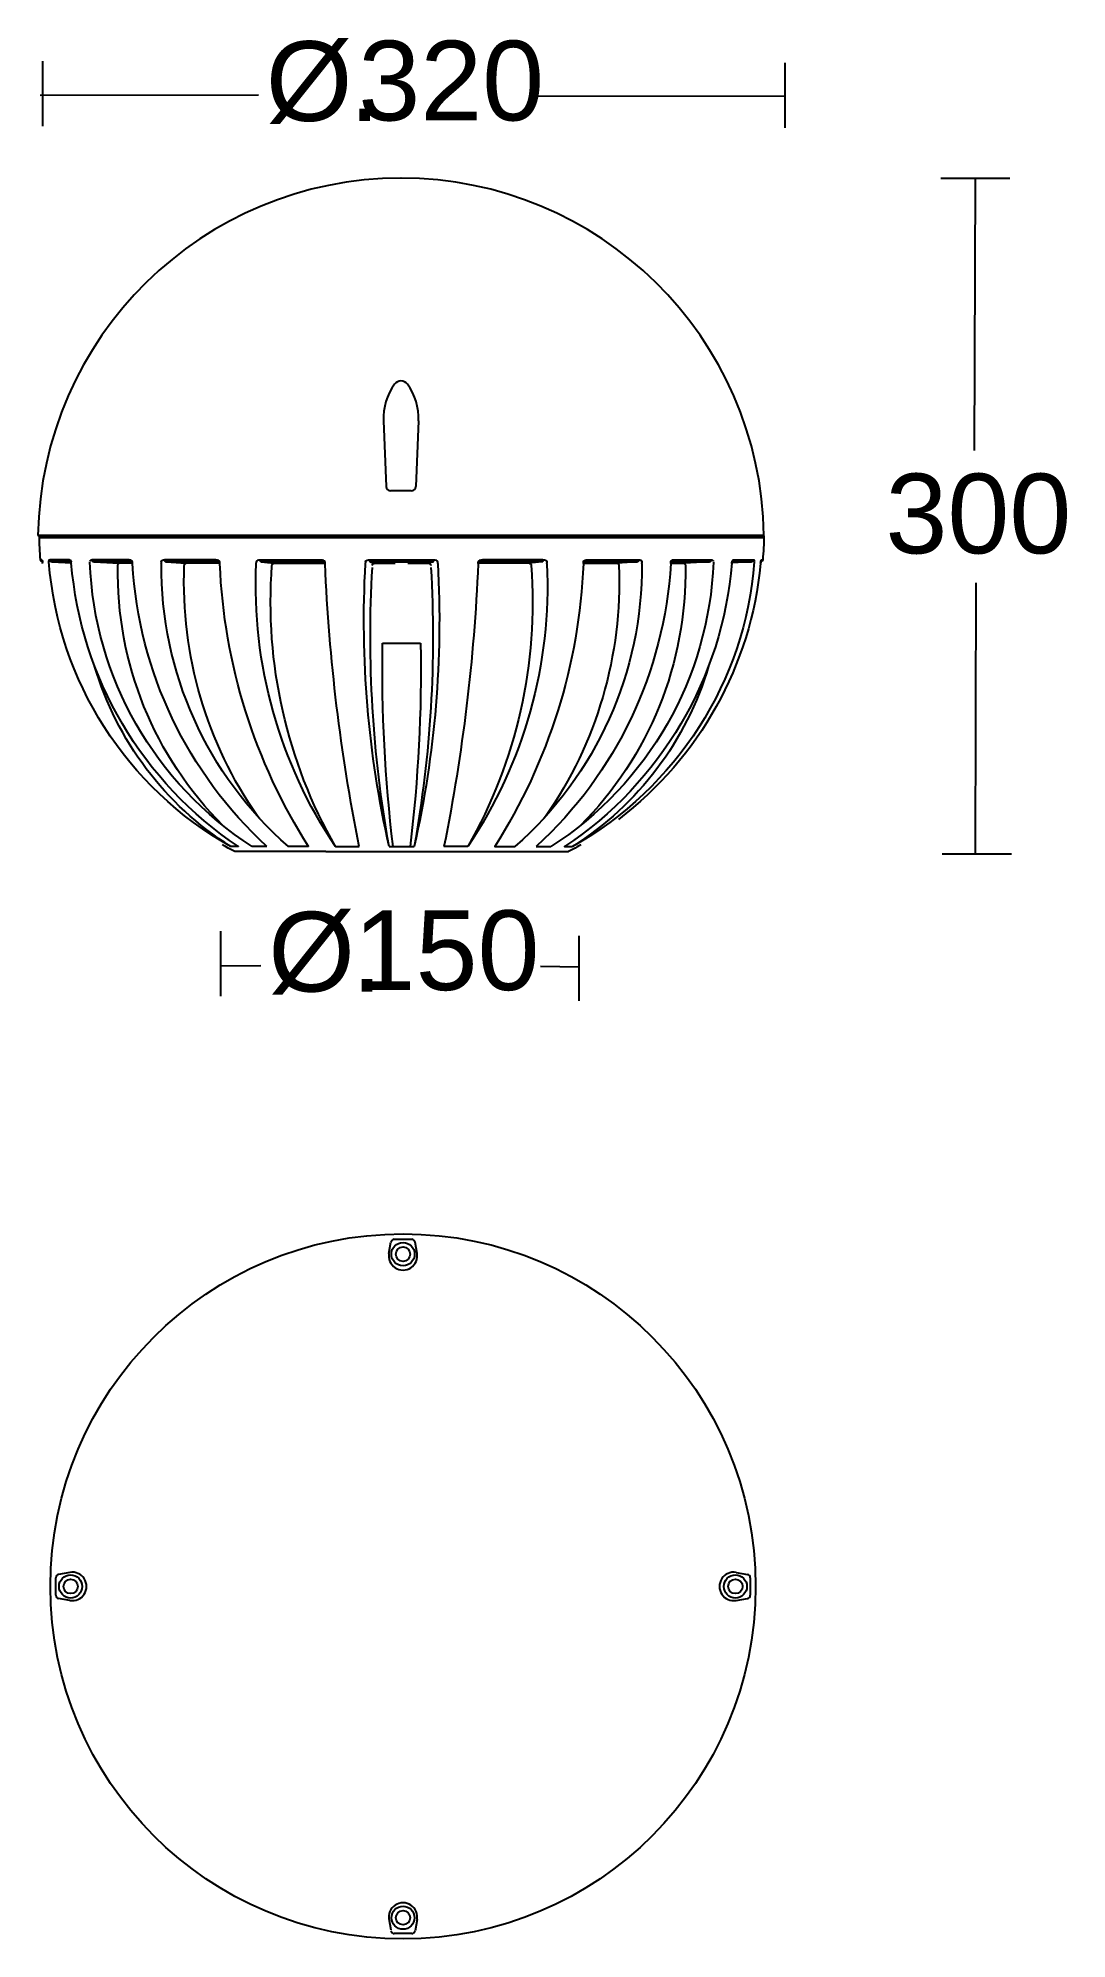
# Model space of a CAD drawing. Extents: x 1 to 154, y 1 to 284.
import ezdxf

# ---------------------------------------------------------------- set-up
doc = ezdxf.new("R2010")
doc.units = 0
doc.layers.add('LIVELLO_1', color=160, linetype='Continuous')
doc.styles.add('STD', font='txt')

# ---------------------------------------------------------------- blocks, each defined once
blk = doc.blocks.new('AI9-BLK1')
at = {"layer": 'LIVELLO_1', "color": 7}
for p, q in [((-75.42, 137.77), (-75.42, 128.08)), ((35.13, 137.52), (35.13, 127.84)), ((-75.8, 132.7), (-43.27, 132.75)), ((-1.64, 132.63), (35.16, 132.54)), ((-22.02, 120.35), (-22.06, 120.35)), ((58.36, 120.36), (68.67, 120.36)), ((63.48, 120.12), (63.34, 79.76)), ((-19.44, 84.18), (-19.83, 74.41)), ((-20.5, 73.76), (-23.58, 73.76)), ((-75.91, 67.07), (32.02, 67.07)), ((-75.91, 67.07), (32.02, 67.07)), ((-75.91, 66.79), (32.02, 66.79)), ((-75.91, 66.79), (32.02, 66.79)), ((-75.53, 63.48), (-75.73, 63.48)), ((-75.48, 63.35), (-75.46, 63.29)), ((-75.43, 63.05), (-75.44, 63.19)), ((-75.42, 62.91), (-75.43, 63.06)), ((-75.42, 62.91), (-75.43, 63.05)), ((-71.44, 63.48), (-74.36, 63.48)), ((-71.16, 63.17), (-74.05, 63.17)), ((-74.05, 63.17), (-74, 63.17)), ((-74, 63.17), (-71.14, 63.02)), ((-71.15, 63.05), (-71.16, 63.19)), ((-71.13, 62.91), (-71.15, 63.05)), ((-62.52, 63.48), (-68.07, 63.48)), ((-62.06, 63.17), (-67.8, 63.17)), ((-67.8, 63.17), (-67.75, 63.17)), ((-67.75, 63.17), (-64.04, 62.96)), ((-62.04, 62.96), (-64.04, 62.96)), ((-62.05, 63.05), (-62.06, 63.19)), ((-62.04, 62.91), (-62.05, 63.05)), ((-57.74, 63.19), (-57.74, 63.05)), ((-57.73, 62.91), (-57.74, 63.05)), ((-49.62, 63.48), (-57.26, 63.48)), ((-49.04, 63.17), (-57.05, 63.17)), ((-57.05, 63.17), (-57.02, 63.17)), ((-57.02, 63.17), (-54.07, 62.96)), ((-49.02, 62.96), (-54.07, 62.96)), ((-49.03, 63.05), (-49.04, 63.19)), ((-49.02, 62.91), (-49.03, 63.05)), ((-43.59, 63.19), (-43.59, 63.05)), ((-43.59, 62.91), (-43.59, 63.05)), ((-42.87, 63.17), (-33.36, 63.17)), ((-42.87, 63.17), (-42.85, 63.17)), ((-42.85, 63.17), (-40.96, 62.96)), ((-40.96, 62.96), (-33.35, 62.96)), ((-33.94, 63.17), (-33.93, 63.17)), ((-33.35, 63.05), (-33.36, 63.19)), ((-33.35, 62.91), (-33.35, 63.05)), ((-27.32, 63.19), (-27.33, 63.05)), ((-27.33, 62.91), (-27.33, 63.05)), ((-26.64, 63.17), (-26.63, 63.17)), ((-26.63, 63.17), (-25.98, 62.96)), ((-25.98, 62.96), (-22.89, 62.96)), ((-21, 62.96), (-17.91, 62.96)), ((-16.57, 63.05), (-16.57, 63.19)), ((-16.56, 62.91), (-16.57, 63.05)), ((-10.54, 63.05), (-10.53, 63.19)), ((-10.54, 62.91), (-10.54, 63.05)), ((-2.94, 62.96), (-10.54, 62.96)), ((-1.02, 63.17), (-10.53, 63.17)), ((-9.95, 63.17), (-9.96, 63.17)), ((-0.9, 63.48), (-9.88, 63.48)), ((-1.04, 63.17), (-2.94, 62.96)), ((-1.02, 63.17), (-1.04, 63.17)), ((-0.3, 63.19), (-0.3, 63.05)), ((-0.3, 62.91), (-0.3, 63.05)), ((5.13, 62.91), (5.14, 63.05)), ((5.13, 62.96), (10.18, 62.96)), ((5.14, 63.05), (5.15, 63.19)), ((5.15, 63.17), (13.16, 63.17)), ((5.73, 63.48), (13.37, 63.48)), ((13.12, 63.17), (10.18, 62.96)), ((13.16, 63.17), (13.12, 63.17)), ((13.84, 62.91), (13.85, 63.05)), ((13.85, 63.19), (13.85, 63.05)), ((18.15, 62.91), (18.16, 63.05)), ((18.15, 62.96), (20.15, 62.96)), ((18.16, 63.05), (18.17, 63.19)), ((18.17, 63.17), (23.9, 63.17)), ((18.63, 63.48), (24.18, 63.48)), ((23.86, 63.17), (20.15, 62.96)), ((23.9, 63.17), (23.86, 63.17)), ((27.24, 62.91), (27.25, 63.05)), ((27.25, 63.05), (27.27, 63.19)), ((30.11, 63.17), (27.25, 63.02)), ((27.27, 63.17), (30.16, 63.17)), ((27.55, 63.48), (30.47, 63.48)), ((30.16, 63.17), (30.11, 63.17)), ((31.52, 62.91), (31.54, 63.06)), ((31.52, 62.91), (31.54, 63.05)), ((31.55, 63.19), (31.54, 63.05)), ((31.57, 63.29), (31.59, 63.35)), ((31.63, 63.48), (31.84, 63.48)), ((63.61, 60.07), (63.47, 19.71)), ((-24.78, 51.05), (-19.11, 51.05)), ((-46.24, 20.76), (-47.38, 20.76)), ((-46.51, 20.03), (-46.81, 20.03)), ((-42, 20.76), (-44.19, 20.76)), ((-33.24, 20.03), (-25.84, 20.03)), ((-31.79, 20.76), (-28.26, 20.76)), ((-25.84, 20.03), (-18.05, 20.03)), ((-23.81, 20.76), (-20.08, 20.76)), ((-18.05, 20.03), (-10.65, 20.03)), ((-12.09, 20.76), (-15.64, 20.76)), ((-10.65, 20.03), (-4.36, 20.03)), ((-4.36, 20.03), (0.21, 20.03)), ((-1.89, 20.76), (0.3, 20.76)), ((0.21, 20.03), (2.62, 20.03)), ((2.62, 20.03), (2.92, 20.03)), ((4.2, 20.76), (4.27, 20.76)), ((4.26, 20.77), (4.29, 20.77)), ((68.88, 19.65), (58.56, 19.65)), ((-48.92, 8.15), (-48.92, -1.53)), ((4.46, 7.45), (4.46, -2.23)), ((-48.82, 3), (-42.9, 3.05)), ((-1.27, 2.93), (4.49, 2.84)), ((-23.83, -39.84), (-23.53, -38.16)), ((-23.04, -37.75), (-20.43, -37.75)), ((-19.65, -39.84), (-19.95, -38.16)), ((-71.36, -87.38), (-73.05, -87.67)), ((27.88, -87.38), (29.57, -87.67)), ((-73.45, -90.77), (-73.45, -88.16)), ((29.98, -88.16), (29.98, -90.77)), ((-71.36, -91.55), (-73.05, -91.26)), ((27.88, -91.55), (29.57, -91.26)), ((-23.83, -138.94), (-23.53, -140.62)), ((-20.43, -141.18), (-23.04, -141.18)), ((-19.65, -139.09), (-19.95, -140.77))]:
    blk.add_line(p, q, dxfattribs=at)
for points in [[(-76.11, 67.12), (32.03, 67.12), (-76.11, 67.12)], [(-74.26, 63.27), (-74.28, 63.29), (-74.3, 63.3), (-74.31, 63.33), (-74.32, 63.35), (-74.34, 63.37), (-74.34, 63.39), (-74.35, 63.42), (-74.35, 63.43), (-74.36, 63.46), (-74.36, 63.48)], [(-74.05, 63.17), (-74.08, 63.18), (-74.1, 63.18), (-74.12, 63.19), (-74.14, 63.2), (-74.17, 63.2), (-74.19, 63.21), (-74.21, 63.22), (-74.23, 63.24), (-74.25, 63.25), (-74.26, 63.27)], [(-67.98, 63.27), (-68, 63.29), (-68.01, 63.3), (-68.02, 63.33), (-68.03, 63.35), (-68.04, 63.37), (-68.05, 63.39), (-68.06, 63.42), (-68.06, 63.43), (-68.07, 63.46), (-68.07, 63.48)], [(-67.8, 63.17), (-67.82, 63.18), (-67.84, 63.18), (-67.86, 63.19), (-67.87, 63.2), (-67.9, 63.2), (-67.91, 63.21), (-67.93, 63.22), (-67.95, 63.24), (-67.97, 63.25), (-67.98, 63.27)], [(-64.21, 62.63), (-64.2, 62.68), (-64.2, 62.73), (-64.18, 62.78), (-64.17, 62.82), (-64.15, 62.86), (-64.14, 62.88), (-64.13, 62.89), (-64.12, 62.91), (-64.11, 62.92), (-64.1, 62.93), (-64.09, 62.94), (-64.09, 62.94), (-64.08, 62.94), (-64.08, 62.94), (-64.07, 62.95), (-64.06, 62.95), (-64.06, 62.95), (-64.05, 62.95), (-64.05, 62.96), (-64.04, 62.96)], [(-57.19, 63.27), (-57.2, 63.29), (-57.22, 63.3), (-57.22, 63.33), (-57.23, 63.35), (-57.24, 63.37), (-57.25, 63.41), (-57.25, 63.43), (-57.26, 63.46), (-57.26, 63.48)], [(-57.05, 63.17), (-57.06, 63.17), (-57.07, 63.18), (-57.09, 63.18), (-57.1, 63.19), (-57.11, 63.2), (-57.13, 63.2), (-57.14, 63.21), (-57.16, 63.22), (-57.17, 63.24), (-57.18, 63.25), (-57.19, 63.27)], [(-54.32, 62.63), (-54.32, 62.65), (-54.31, 62.68), (-54.31, 62.71), (-54.3, 62.73), (-54.29, 62.76), (-54.29, 62.78), (-54.28, 62.8), (-54.27, 62.82), (-54.25, 62.84), (-54.24, 62.86), (-54.23, 62.88), (-54.21, 62.89), (-54.19, 62.91), (-54.18, 62.92), (-54.16, 62.93), (-54.14, 62.94), (-54.13, 62.94), (-54.11, 62.95), (-54.09, 62.95), (-54.08, 62.96), (-54.07, 62.96)], [(-42.95, 63.27), (-42.97, 63.29), (-42.98, 63.34), (-42.98, 63.39), (-42.99, 63.46), (-42.99, 63.48)], [(-42.87, 63.17), (-42.87, 63.17), (-42.88, 63.18), (-42.88, 63.18), (-42.89, 63.18), (-42.89, 63.18), (-42.9, 63.19), (-42.9, 63.19), (-42.91, 63.2), (-42.91, 63.2), (-42.92, 63.21), (-42.93, 63.22), (-42.94, 63.24), (-42.95, 63.25), (-42.95, 63.27)], [(-41.26, 62.63), (-41.26, 62.65), (-41.25, 62.68), (-41.25, 62.71), (-41.24, 62.73), (-41.23, 62.76), (-41.22, 62.78), (-41.21, 62.8), (-41.2, 62.82), (-41.18, 62.84), (-41.17, 62.86), (-41.15, 62.88), (-41.13, 62.89), (-41.11, 62.91), (-41.09, 62.92), (-41.07, 62.93), (-41.05, 62.94), (-41.02, 62.94), (-41, 62.95), (-40.98, 62.95), (-40.96, 62.96)], [(-26.66, 63.27), (-26.66, 63.32), (-26.66, 63.37), (-26.67, 63.43), (-26.67, 63.48)], [(-26.64, 63.17), (-26.64, 63.17), (-26.64, 63.17), (-26.64, 63.18), (-26.64, 63.18), (-26.65, 63.19), (-26.65, 63.2), (-26.65, 63.22), (-26.66, 63.25), (-26.66, 63.27)], [(-26.64, 63.17), (-17.25, 63.17), (-17.26, 63.17), (-17.91, 62.96)], [(-17.23, 63.27), (-17.24, 63.23), (-17.24, 63.2), (-17.24, 63.19), (-17.25, 63.18), (-17.25, 63.18), (-17.25, 63.17), (-17.25, 63.17)], [(-17.22, 63.48), (-17.23, 63.43), (-17.23, 63.37), (-17.23, 63.32), (-17.23, 63.27)], [(-2.94, 62.96), (-2.91, 62.95), (-2.89, 62.95), (-2.87, 62.94), (-2.84, 62.94), (-2.82, 62.93), (-2.8, 62.92), (-2.78, 62.91), (-2.76, 62.89), (-2.75, 62.88), (-2.73, 62.86), (-2.71, 62.84), (-2.69, 62.82), (-2.68, 62.8), (-2.67, 62.78), (-2.66, 62.76), (-2.65, 62.73), (-2.64, 62.71), (-2.63, 62.68), (-2.63, 62.65), (-2.63, 62.63)], [(-0.9, 63.48), (-0.9, 63.43), (-0.91, 63.37), (-0.92, 63.32), (-0.93, 63.29), (-0.94, 63.27), (-0.94, 63.25), (-0.95, 63.24), (-0.96, 63.22), (-0.97, 63.21), (-0.98, 63.2), (-0.99, 63.2), (-0.99, 63.19), (-0.99, 63.19), (-1, 63.18), (-1, 63.18), (-1.01, 63.18), (-1.01, 63.18), (-1.02, 63.17), (-1.02, 63.17)], [(10.18, 62.96), (10.19, 62.96), (10.21, 62.95), (10.23, 62.95), (10.24, 62.94), (10.26, 62.94), (10.28, 62.93), (10.29, 62.92), (10.31, 62.9), (10.33, 62.89), (10.34, 62.87), (10.36, 62.85), (10.37, 62.83), (10.38, 62.81), (10.39, 62.79), (10.4, 62.77), (10.41, 62.75), (10.42, 62.72), (10.42, 62.69), (10.43, 62.67), (10.43, 62.63)], [(13.37, 63.48), (13.37, 63.46), (13.36, 63.43), (13.35, 63.39), (13.35, 63.37), (13.34, 63.34), (13.33, 63.32), (13.32, 63.29), (13.3, 63.27), (13.29, 63.25), (13.28, 63.24), (13.26, 63.22), (13.25, 63.21), (13.24, 63.2), (13.22, 63.2), (13.21, 63.19), (13.19, 63.18), (13.17, 63.18), (13.17, 63.17), (13.16, 63.17)], [(20.15, 62.96), (20.16, 62.96), (20.16, 62.95), (20.17, 62.95), (20.17, 62.95), (20.18, 62.95), (20.19, 62.94), (20.19, 62.94), (20.2, 62.94), (20.2, 62.94), (20.21, 62.93), (20.22, 62.92), (20.24, 62.9), (20.25, 62.89), (20.26, 62.87), (20.27, 62.85), (20.28, 62.81), (20.3, 62.77), (20.31, 62.72), (20.32, 62.68), (20.32, 62.63)], [(24.18, 63.48), (24.18, 63.46), (24.17, 63.43), (24.17, 63.42), (24.16, 63.39), (24.15, 63.37), (24.14, 63.35), (24.13, 63.33), (24.12, 63.3), (24.11, 63.29), (24.09, 63.27), (24.07, 63.25), (24.06, 63.24), (24.05, 63.22), (24.02, 63.21), (24.01, 63.2), (23.99, 63.2), (23.97, 63.19), (23.94, 63.18), (23.93, 63.18), (23.9, 63.17)], [(-47.39, 20.76), (-47.39, 20.76), (-47.4, 20.76), (-47.41, 20.77), (-47.41, 20.77)], [(-33.24, 20.03), (-39.53, 20.03), (-44.11, 20.03), (-46.51, 20.03)], [(-46.24, 20.76), (-46.24, 20.76), (-46.25, 20.76), (-46.25, 20.77), (-46.26, 20.77)], [(-35.81, 20.76), (-38.82, 20.76), (-38.82, 20.76), (-38.83, 20.76), (-38.83, 20.77), (-38.83, 20.77)], [(-35.81, 20.76), (-35.81, 20.76), (-35.81, 20.76), (-35.82, 20.77)], [(-31.79, 20.76), (-31.79, 20.76), (-31.8, 20.76), (-31.8, 20.77), (-31.8, 20.77)], [(-28.26, 20.76), (-28.26, 20.76), (-28.26, 20.76), (-28.26, 20.77)], [(-23.81, 20.76), (-23.81, 20.76), (-23.81, 20.77)], [(-20.08, 20.77), (-20.08, 20.77), (-20.08, 20.76)], [(-12.09, 20.77), (-12.09, 20.77), (-12.09, 20.76)], [(-8.07, 20.77), (-8.07, 20.77), (-8.08, 20.76), (-8.08, 20.76), (-8.08, 20.76), (-5.07, 20.76)], [(-5.06, 20.77), (-5.06, 20.77), (-5.07, 20.76), (-5.07, 20.76)], [(2.36, 20.77), (2.36, 20.77), (2.35, 20.76), (2.35, 20.76), (2.34, 20.76), (3.49, 20.76)], [(4.22, 20.77), (4.26, 20.77), (4.51, 20.94)]]:
    blk.add_lwpolyline(points, dxfattribs=at)
for centre, radius in [((-21.74, -89.46), 52.52), ((-21.74, -39.96), 1.73), ((-21.74, -39.96), 1.07), ((-71.25, -89.47), 1.72), ((27.77, -89.47), 1.72), ((-71.25, -89.47), 1.07), ((27.77, -89.46), 1.07), ((-21.74, -138.82), 1.72), ((-21.74, -138.82), 1.06)]:
    blk.add_circle(centre, radius, dxfattribs=at)
for points, knots in [([(32.03, 67.12), (31.56, 96.66), (7.5, 120.35), (-22.04, 120.35), (-51.58, 120.35), (-75.64, 96.66), (-76.11, 67.12)], [0, 0, 0, 0, 1, 1, 1, 2, 2, 2, 2]), ([(-23, 89.65), (-24.14, 88.06), (-24.72, 86.14), (-24.64, 84.18), (-24.64, 84.18), (-24.25, 74.41), (-24.25, 74.41)], [0, 0, 0, 0, 1, 1, 1, 2, 2, 2, 2]), ([(-21.08, 89.65), (-21.3, 89.95), (-21.66, 90.14), (-22.04, 90.14), (-22.42, 90.14), (-22.78, 89.95), (-23, 89.65)], [0, 0, 0, 0, 1, 1, 1, 2, 2, 2, 2]), ([(32.02, 67.07), (32, 65.81), (31.95, 64.73), (31.84, 63.48), (31.83, 63.33), (31.71, 63.2), (31.55, 63.18)], [0, 0, 0, 0, 1, 1, 1, 2, 2, 2, 2]), ([(-71.44, 63.48), (-71.37, 63.48), (-71.3, 63.45), (-71.26, 63.4), (-71.2, 63.34), (-71.17, 63.27), (-71.16, 63.19)], [0, 0, 0, 0, 1, 1, 1, 2, 2, 2, 2]), ([(-68.38, 63.25), (-68.37, 63.31), (-68.35, 63.36), (-68.3, 63.4), (-68.24, 63.46), (-68.16, 63.48), (-68.07, 63.48)], [0, 0, 0, 0, 1, 1, 1, 2, 2, 2, 2]), ([(-43.42, 63.41), (-43.29, 63.46), (-43.14, 63.48), (-42.99, 63.48), (-42.99, 63.48), (-34.01, 63.48), (-34.01, 63.48), (-33.86, 63.48), (-33.7, 63.46), (-33.56, 63.41)], [0, 0, 0, 0, 1, 1, 1, 2, 2, 2, 3, 3, 3, 3]), ([(-27.13, 63.41), (-26.98, 63.46), (-26.83, 63.48), (-26.67, 63.48), (-26.67, 63.48), (-17.22, 63.48), (-17.22, 63.48), (-17.06, 63.48), (-16.91, 63.46), (-16.77, 63.41)], [0, 0, 0, 0, 1, 1, 1, 2, 2, 2, 3, 3, 3, 3]), ([(30.48, 63.48), (30.47, 63.41), (30.43, 63.33), (30.38, 63.27), (30.32, 63.21), (30.24, 63.18), (30.16, 63.17)], [0, 0, 0, 0, 1, 1, 1, 2, 2, 2, 2]), ([(4.74, 21.07), (4.08, 20.62), (4.95, 21.21), (4.29, 20.77), (4.28, 20.76), (4.27, 20.76), (4.27, 20.76), (3.65, 20.41), (3.55, 20.36), (2.92, 20.03)], [0, 0, 0, 0, 1, 1, 1, 2, 2, 2, 3, 3, 3, 3]), ([(-23.83, -39.84), (-23.97, -40.68), (-23.61, -41.52), (-22.9, -41.99), (-22.2, -42.45), (-21.28, -42.45), (-20.57, -41.99), (-19.87, -41.52), (-19.5, -40.68), (-19.65, -39.84)], [0, 0, 0, 0, 1, 1, 1, 2, 2, 2, 3, 3, 3, 3]), ([(-71.36, -91.55), (-70.53, -91.7), (-69.69, -91.34), (-69.22, -90.64), (-68.76, -89.92), (-68.76, -89.01), (-69.22, -88.3), (-69.69, -87.59), (-70.53, -87.23), (-71.36, -87.38)], [0, 0, 0, 0, 1, 1, 1, 2, 2, 2, 3, 3, 3, 3]), ([(27.88, -87.38), (27.05, -87.23), (26.21, -87.59), (25.75, -88.3), (25.28, -89.01), (25.28, -89.92), (25.75, -90.64), (26.21, -91.34), (27.05, -91.7), (27.88, -91.55)], [0, 0, 0, 0, 1, 1, 1, 2, 2, 2, 3, 3, 3, 3]), ([(-19.65, -139.09), (-19.5, -138.26), (-19.87, -137.42), (-20.57, -136.95), (-21.28, -136.48), (-22.19, -136.48), (-22.9, -136.95), (-23.61, -137.42), (-23.97, -138.26), (-23.83, -139.09)], [0, 0, 0, 0, 1, 1, 1, 2, 2, 2, 3, 3, 3, 3])]:
    blk.add_open_spline(points, degree=3, knots=knots, dxfattribs=at)
for points in [[(-19.44, 84.18), (-19.36, 86.14), (-19.94, 88.06), (-21.08, 89.65)], [(-24.25, 74.41), (-24.24, 74.05), (-23.94, 73.76), (-23.58, 73.76)], [(-20.5, 73.76), (-20.14, 73.76), (-19.84, 74.05), (-19.83, 74.41)], [(-75.73, 63.48), (-75.84, 64.73), (-75.89, 65.81), (-75.91, 67.07)], [(-75.44, 63.18), (-75.6, 63.2), (-75.72, 63.33), (-75.73, 63.48)], [(-75.47, 63.32), (-75.51, 63.37), (-75.53, 63.43), (-75.53, 63.48)], [(-75.53, 63.48), (-75.5, 63.47), (-75.48, 63.43), (-75.48, 63.4)], [(-75.46, 63.29), (-75.47, 63.33), (-75.48, 63.36), (-75.48, 63.4)], [(-75.48, 63.4), (-75.46, 63.33), (-75.45, 63.27), (-75.44, 63.19)], [(-75.46, 63.29), (-75.44, 63.22), (-75.43, 63.14), (-75.43, 63.06)], [(-74.48, 63.24), (-74.48, 63.29), (-74.48, 63.35), (-74.46, 63.4)], [(-47.38, 20.76), (-62.94, 29.49), (-73.1, 45.4), (-74.48, 63.18)], [(-74.46, 63.4), (-74.45, 63.45), (-74.41, 63.48), (-74.36, 63.48)], [(-46.24, 20.76), (-60.57, 30.31), (-69.74, 45.88), (-71.15, 63.05)], [(-44.19, 20.76), (-58.71, 30.09), (-67.74, 45.9), (-68.38, 63.15)], [(-48.53, 23.86), (-58.81, 34.12), (-64.47, 48.11), (-64.21, 62.63)], [(-62.52, 63.48), (-62.41, 63.48), (-62.3, 63.46), (-62.21, 63.4)], [(-62.21, 63.4), (-62.13, 63.36), (-62.07, 63.28), (-62.06, 63.19)], [(-42, 20.76), (-53.89, 31.68), (-61.08, 46.79), (-62.04, 62.91)], [(-38.82, 20.76), (-50.95, 31.41), (-57.84, 46.77), (-57.73, 62.91)], [(-57.74, 63.19), (-57.74, 63.28), (-57.68, 63.36), (-57.6, 63.4)], [(-57.6, 63.41), (-57.5, 63.46), (-57.38, 63.48), (-57.26, 63.48)], [(-43.37, 25.25), (-51, 36.19), (-54.84, 49.29), (-54.32, 62.63)], [(-49.62, 63.48), (-49.48, 63.48), (-49.34, 63.46), (-49.22, 63.41)], [(-49.22, 63.4), (-49.13, 63.36), (-49.06, 63.29), (-49.03, 63.19)], [(-35.81, 20.76), (-43.84, 33.4), (-48.39, 47.94), (-49.02, 62.91)], [(-31.79, 20.76), (-40.15, 33.19), (-44.28, 47.94), (-43.59, 62.91)], [(-43.59, 63.19), (-43.58, 63.29), (-43.51, 63.37), (-43.42, 63.39)], [(-31.79, 20.76), (-39.06, 33.47), (-42.35, 48.05), (-41.26, 62.65)], [(-33.56, 63.39), (-33.46, 63.37), (-33.38, 63.29), (-33.35, 63.19)], [(-28.26, 20.75), (-31.07, 34.85), (-32.72, 48.55), (-33.35, 62.91)], [(-23.8, 20.76), (-26.93, 34.6), (-28.11, 48.74), (-27.33, 62.91)], [(-27.33, 63.19), (-27.31, 63.29), (-27.23, 63.37), (-27.12, 63.39)], [(-23.8, 20.75), (-26.28, 34.52), (-27.11, 48.38), (-26.3, 62.36)], [(-26.32, 62.63), (-26.31, 62.81), (-26.16, 62.96), (-25.98, 62.96)], [(-16.56, 62.91), (-15.78, 48.74), (-16.96, 34.6), (-20.08, 20.76)], [(-17.59, 62.36), (-16.78, 48.38), (-17.61, 34.52), (-20.08, 20.75)], [(-17.91, 62.96), (-17.73, 62.96), (-17.58, 62.81), (-17.58, 62.63)], [(-16.77, 63.39), (-16.66, 63.37), (-16.59, 63.29), (-16.56, 63.19)], [(-10.54, 62.91), (-11.17, 48.55), (-12.83, 34.85), (-15.64, 20.75)], [(-0.3, 62.91), (0.39, 47.94), (-3.74, 33.19), (-12.1, 20.76)], [(-2.63, 62.65), (-1.54, 48.05), (-4.84, 33.47), (-12.1, 20.76)], [(-10.53, 63.19), (-10.51, 63.29), (-10.43, 63.37), (-10.33, 63.39)], [(-10.33, 63.41), (-10.19, 63.46), (-10.04, 63.48), (-9.88, 63.48)], [(5.13, 62.91), (4.51, 47.94), (-0.05, 33.41), (-8.08, 20.76)], [(13.84, 62.91), (13.95, 46.77), (7.05, 31.41), (-5.07, 20.76)], [(18.15, 62.91), (17.18, 46.79), (10, 31.68), (-1.89, 20.76)], [(-0.9, 63.48), (-0.75, 63.48), (-0.61, 63.46), (-0.47, 63.41)], [(10.43, 62.63), (10.94, 49.29), (7.11, 36.19), (-0.52, 25.25)], [(-0.48, 63.39), (-0.38, 63.37), (-0.31, 63.29), (-0.3, 63.19)], [(24.49, 63.15), (23.85, 45.9), (14.82, 30.09), (0.3, 20.76)], [(27.25, 63.05), (25.85, 45.88), (16.68, 30.31), (2.34, 20.76)], [(30.59, 63.18), (29.21, 45.4), (19.05, 29.49), (3.49, 20.76)], [(20.32, 62.63), (20.57, 48.11), (14.92, 34.12), (4.64, 23.86)], [(5.15, 63.19), (5.17, 63.29), (5.23, 63.36), (5.33, 63.4)], [(5.33, 63.41), (5.45, 63.46), (5.59, 63.48), (5.73, 63.48)], [(31.52, 62.91), (30.09, 47.81), (22.42, 34), (10.34, 24.81)], [(13.37, 63.48), (13.49, 63.48), (13.61, 63.46), (13.72, 63.41)], [(13.71, 63.4), (13.79, 63.36), (13.85, 63.28), (13.85, 63.19)], [(18.17, 63.19), (18.18, 63.28), (18.24, 63.36), (18.32, 63.4)], [(18.32, 63.4), (18.41, 63.46), (18.52, 63.48), (18.63, 63.48)], [(24.18, 63.48), (24.26, 63.48), (24.34, 63.46), (24.41, 63.4)], [(24.41, 63.4), (24.45, 63.36), (24.48, 63.31), (24.49, 63.25)], [(27.27, 63.19), (27.28, 63.27), (27.31, 63.34), (27.37, 63.4)], [(27.37, 63.4), (27.41, 63.45), (27.49, 63.48), (27.55, 63.48)], [(30.47, 63.48), (30.52, 63.48), (30.55, 63.45), (30.56, 63.4)], [(30.57, 63.4), (30.59, 63.35), (30.6, 63.29), (30.6, 63.24)], [(31.54, 63.06), (31.54, 63.14), (31.55, 63.22), (31.57, 63.29)], [(31.55, 63.19), (31.55, 63.27), (31.57, 63.33), (31.59, 63.4)], [(31.59, 63.4), (31.58, 63.36), (31.58, 63.33), (31.57, 63.29)], [(31.63, 63.48), (31.63, 63.43), (31.61, 63.37), (31.58, 63.32)], [(31.59, 63.4), (31.59, 63.43), (31.61, 63.47), (31.63, 63.48)], [(-23.21, 20.76), (-24.43, 30.92), (-24.95, 40.81), (-24.78, 51.05)], [(-19.11, 51.05), (-18.95, 40.81), (-19.46, 30.92), (-20.69, 20.76)], [(-47.39, 20.76), (-57.2, 26.97), (-64.39, 36.52), (-67.67, 47.66)], [(23.78, 47.66), (20.51, 36.52), (13.3, 26.97), (3.5, 20.76)], [(-48.18, 20.77), (-48.84, 21.21), (-47.97, 20.62), (-48.62, 21.07)], [(-48.16, 20.76), (-48.16, 20.76), (-48.17, 20.76), (-48.18, 20.77)], [(-46.81, 20.03), (-47.44, 20.36), (-47.54, 20.41), (-48.16, 20.76)], [(3.52, 20.77), (3.51, 20.76), (3.51, 20.76), (3.5, 20.75)], [(4.22, 20.77), (4.21, 20.76), (4.21, 20.76), (4.2, 20.76)], [(4.29, 20.77), (4.28, 20.76), (4.27, 20.76), (4.27, 20.76)], [(-23.04, -37.75), (-23.28, -37.75), (-23.49, -37.93), (-23.53, -38.16)], [(-19.95, -38.16), (-19.99, -37.93), (-20.19, -37.75), (-20.43, -37.75)], [(-73.05, -87.67), (-73.28, -87.71), (-73.45, -87.92), (-73.45, -88.16)], [(29.98, -88.16), (29.98, -87.92), (29.8, -87.71), (29.57, -87.67)], [(-73.45, -90.77), (-73.45, -91.02), (-73.28, -91.22), (-73.05, -91.26)], [(29.57, -91.26), (29.8, -91.22), (29.98, -91.02), (29.98, -90.77)], [(-23.53, -140.77), (-23.49, -141.01), (-23.28, -141.18), (-23.04, -141.18)], [(-20.43, -141.18), (-20.19, -141.18), (-19.99, -141.01), (-19.95, -140.77)]]:
    blk.add_open_spline(points, degree=3, dxfattribs=at)
at = {"layer": 'LIVELLO_1', "color": 7, "char_height": 11.8776, "attachment_point": 1, "style": 'STD'}
for s, insert in [('\\fArial|b0|i0;\\H11.8776;\\C7;Ø', (-42.18, 140.74)), ('\\fArial|b0|i0;\\H11.8776;\\C7;320', (-28.4, 140.82)), ('\\fArial|b0|i0;\\H11.8776;\\C7;.', (-29.76, 140.74)), ('\\fArial|b0|i0;\\H11.8776;\\C7;300', (50.13, 76.32)), ('\\fArial|b0|i0;\\H11.8776;\\C7;Ø', (-41.81, 11.04)), ('\\fArial|b0|i0;\\H11.8776;\\C7;150', (-29.09, 11.26)), ('\\fArial|b0|i0;\\H11.8776;\\C7;.', (-29.39, 11.04))]:
    blk.add_mtext(s, dxfattribs=dict(at, insert=insert))

msp = doc.modelspace()

# ---------------------------------------------------------------- block references
at = {"layer": 'LIVELLO_1', "color": 7}
msp.add_blockref('AI9-BLK1', (76.763618, 142.636083), dxfattribs=at)

doc.saveas('drawing.dxf')
